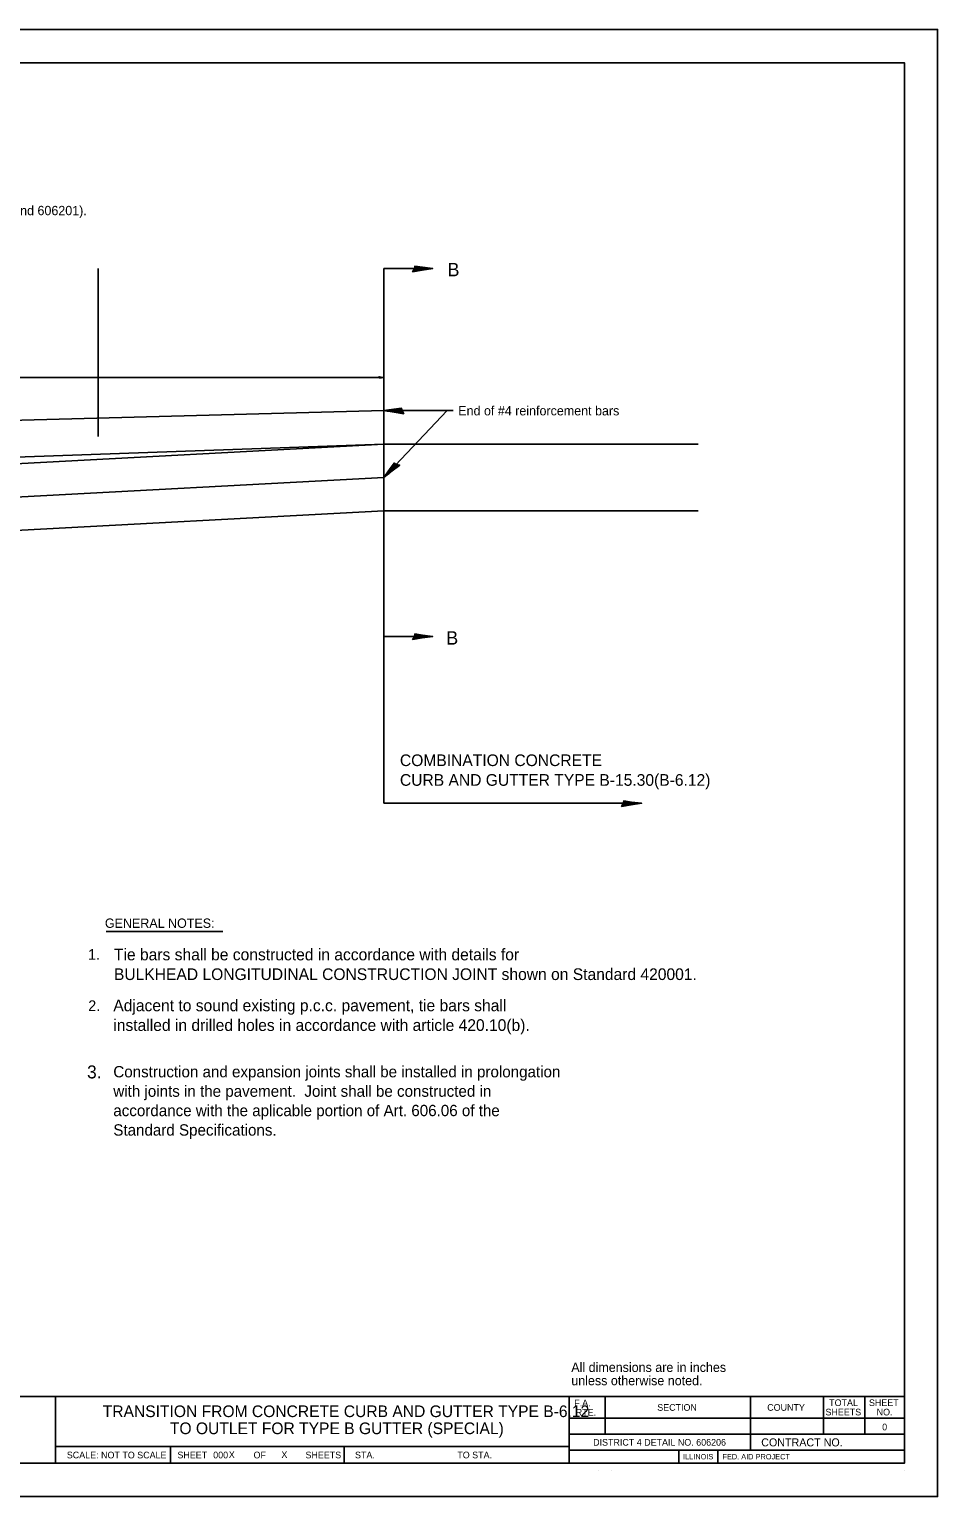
# Model space of a CAD drawing. Extents: x 0 to 2.83, y 0 to 1.83.
# Drawn here: x 1.698 to 2.833, y 0 to 1.833 of the extents above; entities that cross this region are included whole.
import ezdxf

# ---------------------------------------------------------------- set-up
doc = ezdxf.new("R2010")
doc.units = 0
for name, color, linetype in [('IDS_Notes', 7, 'Continuous'), ('RD_Pr_Roadway_Notes', 7, 'Continuous'), ('SH_General_Details', 7, 'Continuous'), ('SH_Printer_Plotting_Border', 7, 'Continuous')]:
    doc.layers.add(name, color=color, linetype=linetype)

msp = doc.modelspace()

# ---------------------------------------------------------------- linework, layer by layer
at = {"layer": 'RD_Pr_Roadway_Notes'}
for p, q in [((2.2024, 1.5344), (2.1412, 1.5344)), ((2.1412, 1.5344), (2.1412, 1.0749)), ((0.5758, 1.3983), (2.1412, 1.3983)), ((2.1412, 1.357), (2.2281, 1.357)), ((2.1412, 1.2733), (2.2205, 1.357)), ((2.2024, 1.0749), (2.1412, 1.0749)), ((2.1412, 1.0749), (2.1412, 0.8663)), ((2.4635, 0.8663), (2.1412, 0.8663)), ((1.7943, 0.7063), (1.9401, 0.7063))]:
    msp.add_line(p, q, dxfattribs=at)
for points in [[(2.1795, 1.534), (2.1802, 1.5375), (2.1899, 1.536), (2.2024, 1.5344), (2.1891, 1.5326), (2.1774, 1.5305), (2.1795, 1.534), (2.1805, 1.5363), (2.194, 1.5344), (2.1792, 1.5318), (2.1814, 1.5347), (2.1876, 1.5343), (2.1816, 1.5334)], [(2.1358, 1.3984), (2.136, 1.3976), (2.1383, 1.398), (2.1412, 1.3983), (2.1381, 1.3988), (2.1354, 1.3992), (2.1358, 1.3984), (2.1361, 1.3979), (2.1392, 1.3983), (2.1358, 1.399), (2.1363, 1.3983), (2.1377, 1.3984), (2.1364, 1.3986)], [(2.1642, 1.3567), (2.1634, 1.3601), (2.1537, 1.3586), (2.1412, 1.357), (2.1545, 1.3552), (2.1662, 1.3531), (2.1642, 1.3567), (2.1631, 1.3589), (2.1496, 1.357), (2.1644, 1.3544), (2.1622, 1.3573), (2.156, 1.3569), (2.162, 1.356)], [(2.1572, 1.2897), (2.1542, 1.2915), (2.1486, 1.2835), (2.1412, 1.2733), (2.1517, 1.2817), (2.1612, 1.2888), (2.1572, 1.2897), (2.1549, 1.2905), (2.147, 1.2794), (2.159, 1.2883), (2.1554, 1.2887), (2.1514, 1.284), (2.1562, 1.2877)], [(2.1795, 1.0745), (2.1802, 1.078), (2.1899, 1.0765), (2.2024, 1.0749), (2.1891, 1.073), (2.1774, 1.071), (2.1795, 1.0745), (2.1805, 1.0768), (2.194, 1.0749), (2.1792, 1.0723), (2.1814, 1.0752), (2.1876, 1.0748), (2.1816, 1.0739)], [(2.4406, 0.8659), (2.4413, 0.8694), (2.451, 0.8679), (2.4635, 0.8663), (2.4502, 0.8645), (2.4385, 0.8624), (2.4406, 0.8659), (2.4416, 0.8682), (2.4551, 0.8663), (2.4403, 0.8637), (2.4425, 0.8666), (2.4487, 0.8662), (2.4427, 0.8653)]]:
    msp.add_lwpolyline(points, dxfattribs=at)
at = {"layer": 'SH_General_Details'}
for p, q in [((2.8333, 1.8333), (0, 1.8333)), ((2.8333, 0), (2.8333, 1.8333)), ((1.7846, 1.5344), (1.7846, 1.3247)), ((2.1412, 1.3571), (0.5758, 1.315)), ((2.1412, 1.315), (0.5758, 1.2593)), ((2.1412, 1.315), (0.5758, 1.2317)), ((2.1412, 1.315), (2.5341, 1.315)), ((2.1412, 1.2733), (0.578, 1.1901)), ((2.1412, 1.2317), (0.5758, 1.1483)), ((2.1412, 1.2317), (2.5341, 1.2317)), ((0.1667, 0.125), (2.7917, 0.125)), ((1.7312, 0.125), (1.7312, 0.0417)), ((2.3729, 0.125), (2.3729, 0.0417)), ((2.4179, 0.125), (2.4179, 0.0779)), ((2.5995, 0.125), (2.5995, 0.0579)), ((2.6905, 0.125), (2.6905, 0.0779)), ((2.7423, 0.125), (2.7423, 0.0779)), ((2.3729, 0.0979), (2.7917, 0.0979)), ((2.3729, 0.0779), (2.7917, 0.0779)), ((1.7312, 0.0625), (2.3729, 0.0625)), ((1.875, 0.0625), (1.875, 0.0417)), ((2.0917, 0.0625), (2.0917, 0.0417)), ((2.3729, 0.0579), (2.7917, 0.0579)), ((2.5101, 0.0579), (2.5101, 0.0417)), ((2.5585, 0.0579), (2.5585, 0.0417)), ((2.4095, 0.0333), (2.4095, 0.0333)), ((2.4262, 0.0333), (2.4262, 0.0333)), ((2.7917, 0.0333), (2.7917, 0.0333)), ((2.8333, 0), (0, 0))]:
    msp.add_line(p, q, dxfattribs=at)
msp.add_lwpolyline([(0.1667, 1.7917), (2.7917, 1.7917), (2.7917, 0.0417), (0.1667, 0.0417)], close=True, dxfattribs=at)
for points in [[(2.1489, 1.3569), (2.1486, 1.358), (2.1454, 1.3575), (2.1412, 1.357), (2.1456, 1.3564), (2.1495, 1.3557), (2.1489, 1.3569), (2.1485, 1.3577), (2.144, 1.357), (2.1489, 1.3561), (2.1482, 1.3571), (2.1461, 1.357), (2.1481, 1.3567)], [(2.1465, 1.2788), (2.1455, 1.2794), (2.1437, 1.2767), (2.1412, 1.2733), (2.1447, 1.2761), (2.1479, 1.2784), (2.1465, 1.2788), (2.1458, 1.279), (2.1431, 1.2753), (2.1471, 1.2783), (2.1459, 1.2784), (2.1446, 1.2768), (2.1462, 1.2781)]]:
    msp.add_lwpolyline(points, dxfattribs=at)
at = {"layer": 'SH_Printer_Plotting_Border'}
msp.add_lwpolyline([(0, 0), (2.8333, 0), (2.8333, 1.8333), (0, 1.8333)], close=True, dxfattribs=at)

# ---------------------------------------------------------------- texts
at = {"layer": 'IDS_Notes'}
for p in [(1.9477, 0.0483), (2.0134, 0.0483)]:
    msp.add_text('X', height=0.00833, dxfattribs=at).set_placement(p)
at = {"layer": 'RD_Pr_Roadway_Notes'}
for s, height, p in [('at 24 centers. (See std 420001 and 606201).', 0.011667, (1.4606, 1.6011)), ('B', 0.0167, (2.221, 1.5248)), ('End of #4 reinforcement bars', 0.011667, (2.2344, 1.351)), ('B', 0.0167, (2.2194, 1.0646)), ('COMBINATION CONCRETE', 0.014583, (2.1615, 0.9128)), ('CURB AND GUTTER TYPE B-15.30(B-6.12)', 0.014583, (2.1615, 0.8882)), ('GENERAL NOTES:', 0.011667, (1.7929, 0.7107)), ('1.', 0.01333, (1.7718, 0.6708)), ('Tie bars shall be constructed in accordance with details for', 0.014583, (1.8042, 0.6701)), ('BULKHEAD LONGITUDINAL CONSTRUCTION JOINT shown on Standard 420001.', 0.014583, (1.8042, 0.6455)), ('2.', 0.01333, (1.7721, 0.6068)), ('Adjacent to sound existing p.c.c. pavement, tie bars shall', 0.014583, (1.8034, 0.6065)), ('installed in drilled holes in accordance with article 420.10(b).', 0.014583, (1.8034, 0.5819)), ('3.', 0.01617, (1.7706, 0.5226)), ('Construction and expansion joints shall be installed in prolongation', 0.01415, (1.8034, 0.5239)), ('with joints in the pavement.  Joint shall be constructed in', 0.01415, (1.8034, 0.4996)), ('accordance with the aplicable portion of Art. 606.06 of the', 0.01415, (1.8034, 0.4754)), ('Standard Specifications.', 0.01415, (1.8034, 0.4511)), ('All dimensions are in inches', 0.011668, (2.3756, 0.1558)), ('unless otherwise noted.', 0.011668, (2.3756, 0.1392))]:
    msp.add_text(s, height=height, dxfattribs=at).set_placement(p)
at = {"layer": 'SH_General_Details'}
for s, height, p in [('TRANSITION FROM CONCRETE CURB AND GUTTER TYPE B-6.12', 0.014583, (1.7902, 0.0994)), ('F.A.  ', 0.00833, (2.3793, 0.1129)), ('SECTION', 0.00833, (2.483, 0.1073)), ('COUNTY', 0.00833, (2.6204, 0.1073)), ('SHEETS', 0.00833, (2.6932, 0.1015)), ('TOTAL', 0.00833, (2.6978, 0.1132)), ('SHEET', 0.00833, (2.7475, 0.1132)), ('NO.', 0.00833, (2.7571, 0.1015)), ('TO OUTLET FOR TYPE B GUTTER (SPECIAL)', 0.014583, (1.8741, 0.0781)), ('RTE.', 0.00833, (2.3812, 0.1012)), ('0', 0.00833, (2.764, 0.0829)), ('SCALE:          ', 0.008333, (1.7453, 0.0479)), ('NOT TO SCALE', 0.008333, (1.7881, 0.0478)), ('SHEET', 0.00833, (1.8835, 0.0479)), ('000', 0.00833, (1.9282, 0.0479)), ('OF', 0.00833, (1.9786, 0.0479)), ('SHEETS', 0.00833, (2.0435, 0.0479)), ('STA.', 0.00833, (2.1054, 0.0479)), ('TO STA.', 0.00833, (2.2332, 0.0479)), ('DISTRICT 4 DETAIL NO. 606206', 0.008333, (2.4029, 0.0637)), ('CONTRACT NO.      ', 0.01, (2.6129, 0.0628)), ('ILLINOIS', 0.00667, (2.5152, 0.0466)), ('FED. AID PROJECT', 0.006667, (2.5644, 0.0466))]:
    msp.add_text(s, height=height, dxfattribs=at).set_placement(p)

doc.saveas('drawing.dxf')
